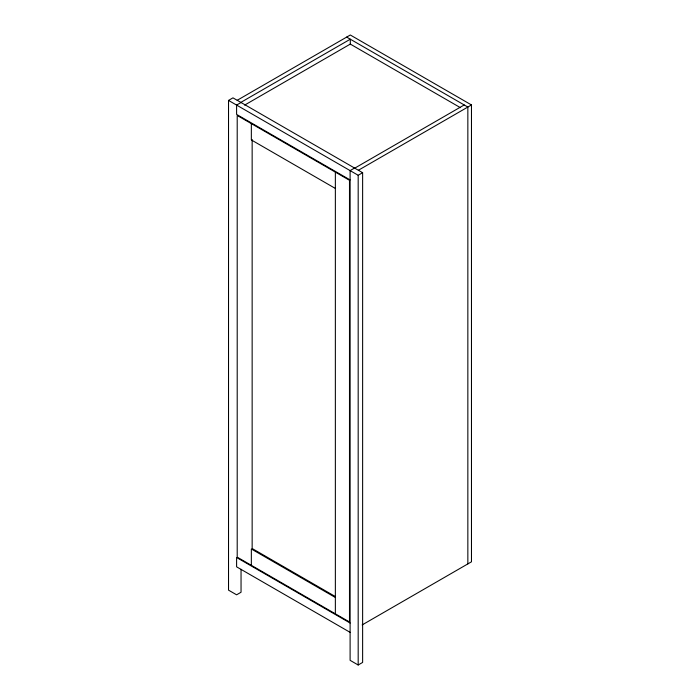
<?xml version="1.0" encoding="UTF-8"?>
<svg xmlns="http://www.w3.org/2000/svg" width="700" height="700" viewBox="0 0 700 700"><rect width="100%" height="100%" fill="white"/><g stroke="black" fill="none" stroke-linecap="round" stroke-linejoin="round"><path stroke-width="1.05" d="M241.045 569.284L241.045 592.244L236.6 594.808L228.524 590.144L228.524 100.415L232.96 97.851L362.626 172.707L362.626 662.436L358.181 665L350.105 660.336L350.105 170.607L354.541 168.044M237.204 100.293L350.306 35L471.476 104.956L471.476 561.811L362.154 624.925M240.844 102.392L350.306 39.2L350.306 44.66M241.045 102.515L236.6 105.079L236.6 114.406L350.105 179.935M244.615 105.114L350.306 44.091L460.442 107.686M354.743 168.157L464.205 104.956M358.382 170.258L471.476 104.956M228.524 100.415L358.181 175.271L362.626 172.707M346.666 37.1L467.845 107.056L467.845 563.903M335.361 188.449L251.344 139.939L251.344 123.62M335.221 596.479L252.149 548.511L252.149 139.475M335.361 597.485L251.344 548.984L251.344 565.303M350.105 623.026L236.6 557.497L236.6 566.825L350.105 632.354M358.181 175.271L358.181 665M335.361 172.121L335.361 613.812M349.493 180.285L237.204 115.456L237.204 557.148L349.493 621.976L349.493 180.285"/></g></svg>
